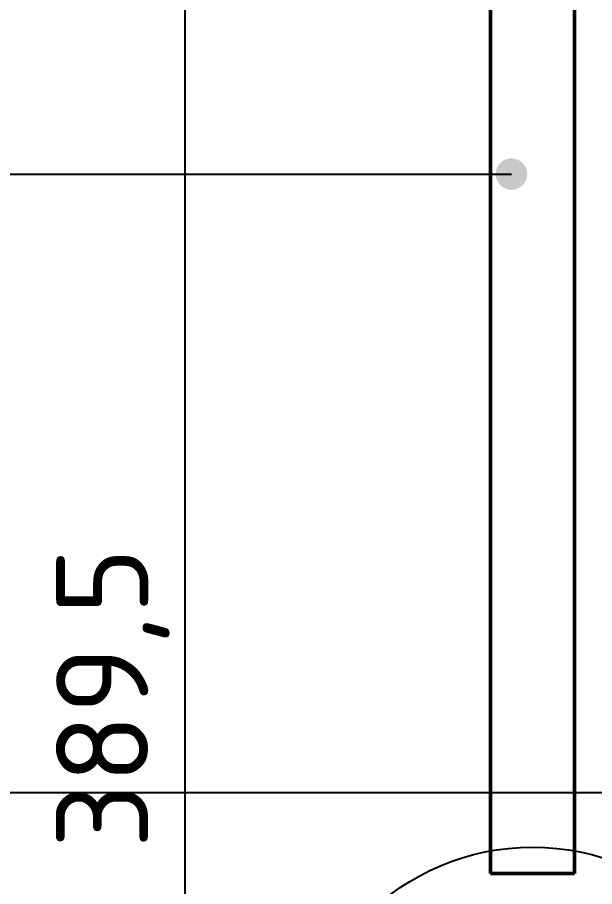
# Model space of a CAD drawing. Header units: millimetres. Extents: x 0 to 420, y 0 to 297.
# Drawn here: x 46.62 to 68.56, y 202.78 to 235.8 of the extents above; entities that cross this region are included whole.
import ezdxf

# ---------------------------------------------------------------- set-up
doc = ezdxf.new("R2010")
doc.units = ezdxf.units.MM
doc.linetypes.add('ISO02-TRAZOS', pattern=[3.75, 3, -0.75])
for name, color, linetype, lineweight in [('01-VISIBLE', 7, 'CONTINUOUS', 50), ('02-OCULTA', 4, 'ISO02-TRAZOS', 25), ('04-COTA', 3, 'CONTINUOUS', 25), ('08-FINA', 5, 'CONTINUOUS', 25)]:
    doc.layers.add(name, color=color, linetype=linetype, lineweight=lineweight)
doc.styles.add('ISO3098', font='isocpeur.ttf')
doc.dimstyles.new('FLAMA-ISO', dxfattribs={"dimtxt": 3.5, "dimasz": 3, "dimexe": 2, "dimexo": 1, "dimgap": 1, "dimtad": 1, "dimdec": 1, "dimtxsty": 'ISO3098', "dimcen": 2.5, "dimclrd": 3, "dimclre": 3, "dimclrt": 3, "dimazin": 3, "dimtfac": 1, "dimtmove": 0, "dimatfit": 3, "dimlwd": 25, "dimlwe": 25})

msp = doc.modelspace()

# ---------------------------------------------------------------- hatches: boundary and pattern name
at = {"layer": '08-FINA'}
h = msp.add_hatch(color=7, dxfattribs=at)
h.dxf.hatch_style = 1
edge = h.paths.add_edge_path()
edge.add_arc((65.4, 229.851), 0.6, 0, 360)

# ---------------------------------------------------------------- linework, layer by layer
at = {"layer": '01-VISIBLE'}
for p, q in [((64.6, 246.823), (64.6, 203.28)), ((67.8, 246.823), (67.8, 203.28))]:
    msp.add_line(p, q, dxfattribs=at)
msp.add_lwpolyline([(67.8, 203.28), (67.7, 203.28), (67.6, 203.28), (67.5, 203.28), (67.4, 203.28), (67.3, 203.28), (67.2, 203.28), (67.1, 203.28), (67, 203.28), (66.9, 203.28), (66.8, 203.28), (66.7, 203.28), (66.6, 203.28), (66.5, 203.28), (66.4, 203.28), (66.3, 203.28), (66.2, 203.28), (66.1, 203.28), (66, 203.28), (65.9, 203.28), (65.8, 203.28), (65.7, 203.28), (65.6, 203.28), (65.5, 203.28), (65.4, 203.28), (65.3, 203.28), (65.2, 203.28), (65.1, 203.28), (65, 203.28), (64.9, 203.28), (64.8, 203.28), (64.7, 203.28), (64.6, 203.28)], dxfattribs=at)
at = {"layer": '02-OCULTA'}
msp.add_lwpolyline([(64.6, 203.28), (64.7, 203.28), (64.8, 203.28), (64.9, 203.28), (65, 203.28), (65.1, 203.28), (65.2, 203.28), (65.3, 203.28), (65.4, 203.28), (65.5, 203.28), (65.6, 203.28), (65.7, 203.28), (65.8, 203.28), (65.9, 203.28), (66, 203.28), (66.1, 203.28), (66.2, 203.28), (66.3, 203.28), (66.4, 203.28), (66.5, 203.28), (66.6, 203.28), (66.7, 203.28), (66.8, 203.28), (66.9, 203.28), (67, 203.28), (67.1, 203.28), (67.2, 203.28), (67.3, 203.28), (67.4, 203.28), (67.5, 203.28), (67.6, 203.28), (67.7, 203.28), (67.8, 203.28)], dxfattribs=at)
at = {"layer": '08-FINA'}
for p, q in [((35, 229.851), (65.4, 229.851)), ((35, 206.359), (76.085, 206.359))]:
    msp.add_line(p, q, dxfattribs=at)
msp.add_circle((66.2, 195.28), 9, dxfattribs=at)

# ---------------------------------------------------------------- dimensions: what is measured, and where the dimension line sits
at = {"layer": '04-COTA'}
for base, p1, p2 in [((42, 171), (64, 171), (64, 267)), ((53, 171), (69.2, 171), (81.5, 248.9))]:
    msp.add_linear_dim(base=base, p1=p1, p2=p2, angle=90, dimstyle='FLAMA-ISO', override={"dimlfac": 5}, dxfattribs=at).render()

doc.saveas('drawing.dxf')
